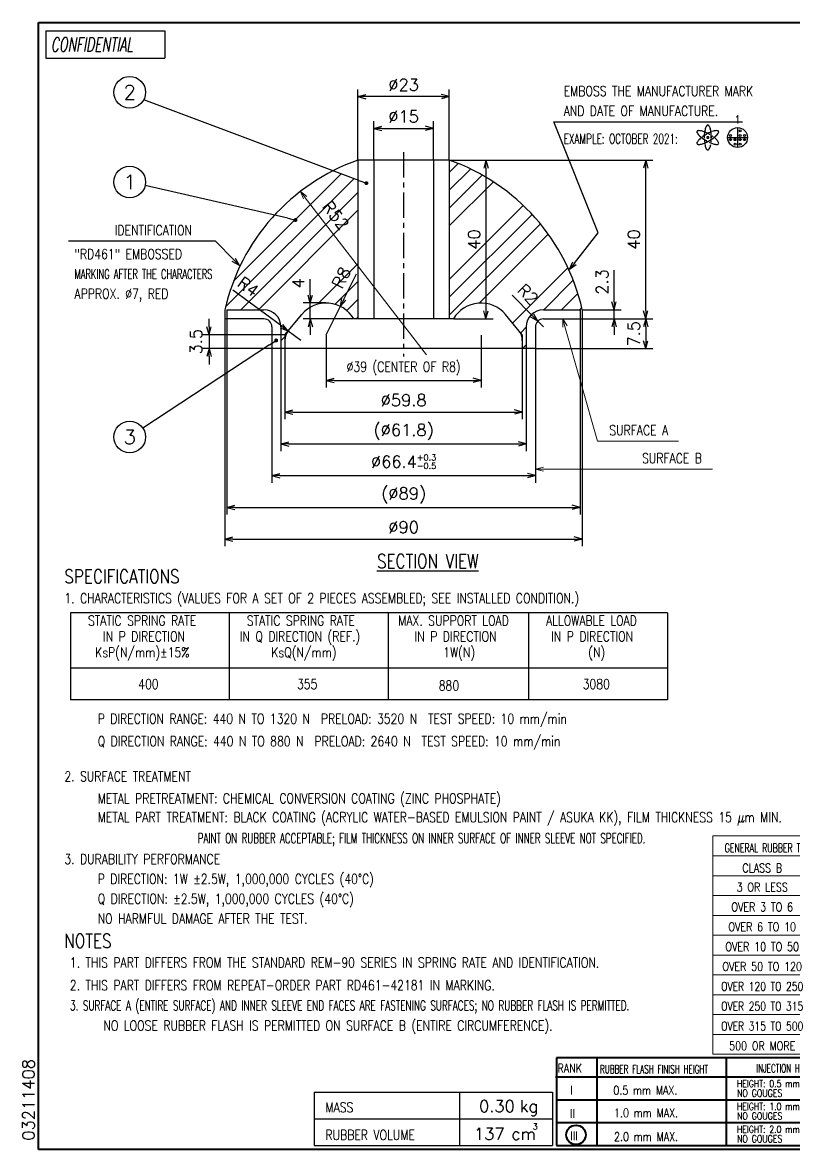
# Model space of a CAD drawing. Header units: millimetres. Extents: x 10 to 405, y 6 to 290.
# Drawn here: x 10.5 to 204.7, y 6.5 to 290.5 of the extents above; entities that cross this region are included whole.
import ezdxf
from ezdxf.enums import TextEntityAlignment as Align

# ---------------------------------------------------------------- set-up
doc = ezdxf.new("R2010")
doc.units = ezdxf.units.MM
doc.linetypes.add('CENTER', pattern=[50.8, 31.75, -6.35, 6.35, -6.35])
doc.layers.get('0').update_dxf_attribs({"linetype": 'CONTINUOUS'})
for name, color, linetype in [('1', 4, 'CONTINUOUS'), ('CENTER', 1, 'CENTER'), ('GAWA', 2, 'CONTINUOUS'), ('SCALE', 4, 'CONTINUOUS')]:
    doc.layers.add(name, color=color, linetype=linetype)
for name, color, linetype, lineweight in [('AM_0', 7, 'CONTINUOUS', 40), ('AM_1', 4, 'CONTINUOUS', 20), ('AM_5_SCALE', 4, 'CONTINUOUS', 20), ('AM_6_TEXT', 4, 'CONTINUOUS', 20), ('AM_BOR_GAWA', 2, 'CONTINUOUS', 40)]:
    doc.layers.add(name, color=color, linetype=linetype, lineweight=lineweight)
doc.styles.add('ITL-SET', font='ITALIC', dxfattribs={"bigfont": 'BIGFONT'})
doc.styles.add('ROMANS_EN', font='romans.shx')
doc.styles.add('SMP-SET', font='SIMPLEX', dxfattribs={"bigfont": 'BIGFONT'})
doc.styles.get("Standard").update_dxf_attribs({"font": 'txt.shx', "bigfont": 'extfont2.shx'})
doc.dimstyles.new('AM_JIS$4', dxfattribs={"dimtxt": 3, "dimasz": 2, "dimexe": 1.8, "dimexo": 1, "dimgap": 1.5, "dimtad": 3, "dimdec": 3, "dimzin": 9, "dimtxsty": 'STANDARD', "dimblk": 'OPEN30', "dimcen": 1, "dimclrd": 256, "dimclre": 256, "dimclrt": 4, "dimazin": 2, "dimtm": 1e-09, "dimtfac": 0.71, "dimtdec": 3, "dimtmove": 0, "dimatfit": 3, "dimldrblk": 'OPEN30', "dimlwd": -1, "dimlwe": -1, "dimarcsym": 1})
doc.dimstyles.new('YAZ1', dxfattribs={"dimtxt": 3, "dimasz": 2, "dimexe": 1.8, "dimexo": 0.1, "dimgap": 0, "dimtad": 1, "dimdec": 3, "dimzin": 9, "dimtxsty": 'STANDARD', "dimblk": 'YAZ1', "dimblk1": 'YAZ1', "dimblk2": 'YAZ1', "dimsah": 1, "dimcen": 0.1, "dimclrd": 256, "dimclre": 256, "dimclrt": 256, "dimazin": 3, "dimtfac": 1, "dimtdec": 3, "dimtmove": 2, "dimatfit": 1, "dimldrblk": 'YAZ1', "dimtvp": 1, "dimtzin": 9})
doc.dimstyles.new('YAZ1$4', dxfattribs={"dimtxt": 3, "dimasz": 2, "dimexe": 1.8, "dimexo": 0.1, "dimtad": 1, "dimdec": 3, "dimzin": 9, "dimtxsty": 'STANDARD', "dimblk1": 'YAZ1', "dimblk2": 'YAZ1', "dimsah": 1, "dimcen": 0.1, "dimclrd": 256, "dimclre": 256, "dimclrt": 256, "dimazin": 3, "dimtfac": 1, "dimtdec": 3, "dimtmove": 0, "dimatfit": 1, "dimldrblk": 'YAZ1', "dimtvp": 1, "dimtzin": 9})

# ---------------------------------------------------------------- blocks, each defined once
blk = doc.blocks.new('A3-format')
at = {"layer": 'AM_BOR_GAWA', "color": 2}
for p, q in [((14.5, 290.5), (405.5, 290.5)), ((14.5, 6.5), (14.5, 290.5)), ((405.5, 6.5), (14.5, 6.5))]:
    blk.add_line(p, q, dxfattribs=at)
blk = doc.blocks.new('A3-title-bg')
at = {"layer": 'GAWA', "color": 0}
for p, q in [((-389.17, 281.94), (-359.17, 281.94)), ((-389.17, 281.94), (-389.17, 275.02)), ((-359.17, 281.94), (-359.17, 275.02)), ((-389.17, 275.02), (-359.17, 275.02))]:
    blk.add_line(p, q, dxfattribs=at)
at = {"layer": 'AM_BOR_GAWA', "color": 4, "lineweight": 20}
for tag, p in [('USER-NAME{18}', (-81.23, 22.07)), ('NAME{20}', (-81.23, 12.16)), ('NUMBER{20}', (-81.11, 2.45))]:
    blk.add_attdef(tag, p, '', height=4, dxfattribs=at)
blk.add_attdef('CADNO', text='', height=3, rotation=90, dxfattribs=at).set_placement((-393.5, 12.5), align=Align.MIDDLE_CENTER)
for tag, p in [('APPROVAL{6}', (-174.5, 6)), ('CHECK{6}', (-155.5, 6)), ('DRAW{6}', (-136.5, 6)), ('DATE{7}', (-115.5, 6)), ('GEN-TITLE-SCA{4}', (-97.5, 6))]:
    blk.add_attdef(tag, text='', height=3, dxfattribs=at).set_placement(p, align=Align.MIDDLE_CENTER)
at = {"layer": 'GAWA', "color": 0, "style": 'ITL-SET', "width": 0.65}
blk.add_text('CONFIDENTIAL', height=3.5, dxfattribs=at).set_placement((-387.88, 276.72))
blk = doc.blocks.new('RUBBER_GENERAL_TOL')
at = {"layer": 'AM_6_TEXT'}
for p, q in [((0, 0), (0, 55)), ((0, 55), (36.1, 55)), ((36.1, 55), (36.1, 0)), ((0, 50), (36.1, 50)), ((0, 45), (36.1, 45)), ((24.88, 45), (24.88, 0)), ((0, 40), (36.1, 40)), ((0, 35), (36.1, 35)), ((0, 30), (36.1, 30)), ((0, 25), (36.1, 25)), ((0, 20), (36.1, 20)), ((0, 15), (36.1, 15)), ((0, 10), (36.1, 10)), ((0, 5), (36.1, 5)), ((0, 5), (36.1, 5)), ((0, 0), (36.1, 0))]:
    blk.add_line(p, q, dxfattribs=at)
at = {"layer": 'AM_1', "style": 'ROMANS_EN'}
for s, width, p in [('3 OR LESS', 0.8, (12.44, 41)), ('OVER 3 TO 6', 0.8, (12.44, 36)), ('OVER 6 TO 10', 0.8, (12.44, 31)), ('OVER 10 TO 50', 0.8, (12.44, 26)), ('OVER 50 TO 120', 0.8, (12.44, 21)), ('OVER 120 TO 250', 0.767317, (12.44, 16)), ('OVER 250 TO 315', 0.767317, (12.44, 11)), ('OVER 315 TO 500', 0.767317, (12.44, 6)), ('500 OR MORE', 0.8, (12.44, 1))]:
    blk.add_text(s, height=2.2, dxfattribs=dict(at, width=width)).set_placement(p, align=Align.CENTER)
at = {"layer": 'AM_6_TEXT', "style": 'ROMANS_EN'}
for s, width, p in [('GENERAL RUBBER TOLERANCES', 0.653837, (18.05, 50.89)), ('CLASS B', 0.8, (12.44, 45.84)), ('mm', 0.8, (30.49, 46.15)), ('%%p 0.3', 0.8, (30.49, 41)), ('%%p 0.4', 0.8, (30.49, 36)), ('%%p 0.5', 0.8, (30.49, 31)), ('%%p 1.0', 0.8, (30.49, 26)), ('%%p 1.4', 0.8, (30.49, 21)), ('%%p 2.0', 0.8, (30.49, 16)), ('%%p 2.5', 0.8, (30.49, 11)), ('%%p 3.5', 0.8, (30.49, 6)), ('%%p 0.8%', 0.8, (30.49, 1))]:
    blk.add_text(s, height=2.2, dxfattribs=dict(at, width=width)).set_placement(p, align=Align.CENTER)
blk = doc.blocks.new('QUALITY_RANK')
at = {"layer": 'AM_0', "color": 4}
for p, q in [((243.67, 205.72), (243.67, 183.65)), ((319.14, 205.72), (243.67, 205.72)), ((253.78, 205.72), (253.78, 183.65)), ((286.46, 183.65), (286.46, 205.72)), ((319.14, 183.65), (319.14, 205.72)), ((243.4, 200.92), (319.14, 200.92)), ((243.67, 195.16), (319.14, 195.16)), ((243.67, 189.41), (319.14, 189.41)), ((243.67, 183.65), (319.14, 183.65))]:
    blk.add_line(p, q, dxfattribs=at)
at = {"layer": 'AM_0', "color": 3}
blk.add_circle((248.57, 186.33), 2.45, dxfattribs=at)
at = {"layer": 'SCALE', "color": 4, "style": 'ROMANS_EN'}
for s, height, width, p in [('RANK', 2.2, 0.8, (243.9, 202.02)), ('RUBBER FLASH FINISH HEIGHT', 2.1, 0.638107, (254.61, 201.83)), ('INJECTION HOLE HEIGHT', 2.1, 0.635129, (293.98, 202.07)), ('HEIGHT: 0.5 mm MAX.', 1.8, 0.787835, (289.13, 198.34)), ('I', 2.2, 0.8, (247.09, 196.5)), ('0.5 mm MAX.', 2.2, 0.8, (257.96, 196.46)), ('NO GOUGES', 1.8, 0.8, (289.13, 195.94)), ('HEIGHT: 1.0 mm MAX.', 1.8, 0.787835, (289.13, 192.58)), ('II', 2.2, 0.8, (247.08, 190.62)), ('1.0 mm MAX.', 2.2, 0.8, (258.14, 190.76)), ('NO GOUGES', 1.8, 0.8, (289.13, 190.18)), ('HEIGHT: 2.0 mm MAX.', 1.8, 0.787835, (289.13, 186.83)), ('III', 2.2, 0.8, (247.17, 184.96)), ('2.0 mm MAX.', 2.2, 0.8, (258.14, 184.77)), ('NO GOUGES', 1.8, 0.8, (289.13, 184.43))]:
    blk.add_text(s, height=height, dxfattribs=dict(at, width=width)).set_placement(p)
blk = doc.blocks.new('BLOCK_EN_1')
at = {"layer": 'SCALE'}
blk.add_blockref('QUALITY_RANK', (-319.14, -183.65), dxfattribs=at)
blk = doc.blocks.new('3')
at = {"layer": 'SCALE'}
for p, q in [((-73.13, 0), (46.95, 0)), ((0, 0), (0, -26.92)), ((46.95, 0), (46.95, -26.92)), ((-73.13, 0), (-73.13, -26.92)), ((-73.13, -13.46), (46.95, -13.46)), ((-73.13, -26.92), (46.95, -26.92))]:
    blk.add_line(p, q, dxfattribs=at)
at = {"layer": 'SCALE', "style": 'ROMANS_EN', "width": 0.8}
for s, p in [('MASS', (-67.49, -10.2)), ('RUBBER VOLUME', (-67.49, -24.09))]:
    blk.add_text(s, height=5, dxfattribs=at).set_placement(p)
at = {"layer": 'SCALE', "style": 'SMP-SET'}
for s, p in [('kg', (35.04, -10.15)), ('cm', (32.34, -24.09))]:
    blk.add_text(s, height=6, dxfattribs=at).set_placement(p, align=Align.CENTER)
at = {"layer": 'SCALE'}
blk.add_text('3', height=3, dxfattribs=at).set_placement((38.19, -18.88), align=Align.CENTER)
blk = doc.blocks.new('YAZ1')
for p, q in [((0, 0), (-1, 0.27)), ((0, 0), (-1, -0.27)), ((-1, 0), (0, 0))]:
    blk.add_line(p, q)
blk = doc.blocks.new('*D27')
at = {"layer": 'SCALE', "lineweight": -2, "transparency": 16777216}
for p, q in [((87, 211.72), (87, 198.52)), ((126, 211.72), (126, 198.52)), ((89, 200.32), (124, 200.32))]:
    blk.add_line(p, q, dxfattribs=at)
at = {"layer": 'SCALE', "lineweight": -2, "transparency": 16777216, "xscale": 2, "yscale": 2, "zscale": 2, "rotation": 180}
blk.add_blockref('YAZ1', (87, 200.32), dxfattribs=at)
at = {"layer": 'SCALE', "lineweight": -2, "transparency": 16777216, "xscale": 2, "yscale": 2, "zscale": 2}
blk.add_blockref('YAZ1', (126, 200.32), dxfattribs=at)
at = {"layer": 'SCALE', "transparency": 16777216, "insert": (106.5, 203.32), "char_height": 2.5, "attachment_point": 5, "style": 'ROMANS_EN'}
blk.add_mtext('\\A1;{\\W0.80;%%C39 (CENTER OF R8)}', dxfattribs=at)
blk = doc.blocks.new('*D28')
at = {"layer": 'SCALE', "lineweight": -2, "transparency": 16777216}
for p, q in [((99, 255.92), (99, 265.62)), ((114, 255.92), (114, 265.62)), ((101, 263.82), (112, 263.82))]:
    blk.add_line(p, q, dxfattribs=at)
at = {"layer": 'SCALE', "lineweight": -2, "transparency": 16777216, "xscale": 2, "yscale": 2, "zscale": 2, "rotation": 180}
blk.add_blockref('YAZ1', (99, 263.82), dxfattribs=at)
at = {"layer": 'SCALE', "lineweight": -2, "transparency": 16777216, "xscale": 2, "yscale": 2, "zscale": 2}
blk.add_blockref('YAZ1', (114, 263.82), dxfattribs=at)
at = {"layer": 'SCALE', "transparency": 16777216, "insert": (106.5, 266.82), "char_height": 3, "attachment_point": 5}
blk.add_mtext('\\A1;%%C15', dxfattribs=at)
blk = doc.blocks.new('*D29')
at = {"layer": 'SCALE', "lineweight": -2, "transparency": 16777216}
for p, q in [((95, 255.92), (95, 273.62)), ((118, 255.92), (118, 273.62)), ((116, 271.82), (97, 271.82))]:
    blk.add_line(p, q, dxfattribs=at)
at = {"layer": 'SCALE', "lineweight": -2, "transparency": 16777216, "xscale": 2, "yscale": 2, "zscale": 2, "rotation": 180}
blk.add_blockref('YAZ1', (95, 271.82), dxfattribs=at)
at = {"layer": 'SCALE', "lineweight": -2, "transparency": 16777216, "xscale": 2, "yscale": 2, "zscale": 2}
blk.add_blockref('YAZ1', (118, 271.82), dxfattribs=at)
at = {"layer": 'SCALE', "transparency": 16777216, "insert": (106.5, 274.82), "char_height": 3, "attachment_point": 5}
blk.add_mtext('\\A1;%%C23', dxfattribs=at)
blk = doc.blocks.new('*D30')
at = {"layer": 'SCALE', "lineweight": -2, "transparency": 16777216}
for p, q in [((73.3, 208.22), (73.3, 174.52)), ((139.7, 208.22), (139.7, 174.52)), ((75.3, 176.32), (137.7, 176.32))]:
    blk.add_line(p, q, dxfattribs=at)
at = {"layer": 'SCALE', "lineweight": -2, "transparency": 16777216, "xscale": 2, "yscale": 2, "zscale": 2, "rotation": 180}
blk.add_blockref('YAZ1', (73.3, 176.32), dxfattribs=at)
at = {"layer": 'SCALE', "lineweight": -2, "transparency": 16777216, "xscale": 2, "yscale": 2, "zscale": 2}
blk.add_blockref('YAZ1', (139.7, 176.32), dxfattribs=at)
at = {"layer": 'SCALE', "transparency": 16777216, "insert": (106.5, 179.82), "char_height": 3, "attachment_point": 5}
blk.add_mtext('\\A1;%%C66.4{\\H1.5;\\S+0.3^ -0.5;}', dxfattribs=at)
blk = doc.blocks.new('*D31')
at = {"layer": 'SCALE', "lineweight": -2, "transparency": 16777216}
for p, q in [((75.6, 208.22), (75.6, 182.52)), ((137.4, 208.22), (137.4, 182.52)), ((77.6, 184.32), (135.4, 184.32))]:
    blk.add_line(p, q, dxfattribs=at)
at = {"layer": 'SCALE', "lineweight": -2, "transparency": 16777216, "xscale": 2, "yscale": 2, "zscale": 2, "rotation": 180}
blk.add_blockref('YAZ1', (75.6, 184.32), dxfattribs=at)
at = {"layer": 'SCALE', "lineweight": -2, "transparency": 16777216, "xscale": 2, "yscale": 2, "zscale": 2}
blk.add_blockref('YAZ1', (137.4, 184.32), dxfattribs=at)
at = {"layer": 'SCALE', "transparency": 16777216, "insert": (106.5, 187.32), "char_height": 3, "attachment_point": 5}
blk.add_mtext('\\A1;(%%C61.8)', dxfattribs=at)
blk = doc.blocks.new('*D32')
at = {"layer": 'SCALE', "lineweight": -2, "transparency": 16777216}
for p, q in [((76.6, 208.22), (76.6, 190.52)), ((136.4, 208.22), (136.4, 190.52)), ((78.6, 192.32), (134.4, 192.32))]:
    blk.add_line(p, q, dxfattribs=at)
at = {"layer": 'SCALE', "lineweight": -2, "transparency": 16777216, "xscale": 2, "yscale": 2, "zscale": 2, "rotation": 180}
blk.add_blockref('YAZ1', (76.6, 192.32), dxfattribs=at)
at = {"layer": 'SCALE', "lineweight": -2, "transparency": 16777216, "xscale": 2, "yscale": 2, "zscale": 2}
blk.add_blockref('YAZ1', (136.4, 192.32), dxfattribs=at)
at = {"layer": 'SCALE', "transparency": 16777216, "insert": (106.5, 195.32), "char_height": 3, "attachment_point": 5}
blk.add_mtext('\\A1;%%C59.8', dxfattribs=at)
blk = doc.blocks.new('*D33')
at = {"layer": 'SCALE', "lineweight": -2, "transparency": 16777216}
for p, q in [((61.5, 215.72), (61.5, 158.52)), ((151.5, 215.72), (151.5, 158.52)), ((63.5, 160.32), (149.5, 160.32))]:
    blk.add_line(p, q, dxfattribs=at)
at = {"layer": 'SCALE', "lineweight": -2, "transparency": 16777216, "xscale": 2, "yscale": 2, "zscale": 2, "rotation": 180}
blk.add_blockref('YAZ1', (61.5, 160.32), dxfattribs=at)
at = {"layer": 'SCALE', "lineweight": -2, "transparency": 16777216, "xscale": 2, "yscale": 2, "zscale": 2}
blk.add_blockref('YAZ1', (151.5, 160.32), dxfattribs=at)
at = {"layer": 'SCALE', "transparency": 16777216, "insert": (106.5, 163.32), "char_height": 3, "attachment_point": 5}
blk.add_mtext('\\A1;%%C90', dxfattribs=at)
blk = doc.blocks.new('*D34')
at = {"layer": 'SCALE', "lineweight": -2, "transparency": 16777216}
for p, q in [((62, 215.72), (62, 166.52)), ((151, 215.72), (151, 166.52)), ((64, 168.32), (149, 168.32))]:
    blk.add_line(p, q, dxfattribs=at)
at = {"layer": 'SCALE', "lineweight": -2, "transparency": 16777216, "xscale": 2, "yscale": 2, "zscale": 2, "rotation": 180}
blk.add_blockref('YAZ1', (62, 168.32), dxfattribs=at)
at = {"layer": 'SCALE', "lineweight": -2, "transparency": 16777216, "xscale": 2, "yscale": 2, "zscale": 2}
blk.add_blockref('YAZ1', (151, 168.32), dxfattribs=at)
at = {"layer": 'SCALE', "transparency": 16777216, "insert": (106.5, 171.32), "char_height": 3, "attachment_point": 5}
blk.add_mtext('\\A1;(%%C89)', dxfattribs=at)
blk = doc.blocks.new('BALOON')
at = {"layer": 'SCALE', "linetype": 'Continuous'}
blk.add_circle((0, 0), 5, dxfattribs=at)
blk.add_attdef('NO', text='', height=4.5, dxfattribs=at).set_placement((0, 0), align=Align.MIDDLE_CENTER)
blk = doc.blocks.new('DOT1', base_point=(184, 131))
blk.add_line((183, 131), (184, 131))
at = {"const_width": 0.25}
blk.add_lwpolyline([(183.875, 131, 1), (184.125, 131, 1)], format="xyb", close=True, dxfattribs=at)
blk = doc.blocks.new('*D39')
at = {"layer": 'SCALE', "lineweight": -2, "transparency": 16777216}
for p, q in [((75.78, 213.95), (63.49, 223.06)), ((80.6, 210.37), (77.39, 212.76))]:
    blk.add_line(p, q, dxfattribs=at)
at = {"layer": 'SCALE', "lineweight": -2, "transparency": 16777216, "xscale": 2, "yscale": 2, "zscale": 2, "rotation": 323.4439698680019}
blk.add_blockref('YAZ1', (77.39, 212.76), dxfattribs=at)
at = {"layer": 'SCALE', "transparency": 16777216, "insert": (67.35, 223.93), "char_height": 3, "attachment_point": 5, "rotation": 323.444}
blk.add_mtext('\\A1;R4', dxfattribs=at)
blk = doc.blocks.new('*D40')
at = {"layer": 'SCALE', "lineweight": -2, "transparency": 16777216}
for p, q in [((82.97, 221.82), (82.97, 225.82)), ((86.9, 219.82), (81.17, 219.82)), ((82.97, 215.82), (82.97, 219.82)), ((93.83, 215.82), (81.17, 215.82)), ((82.97, 213.82), (82.97, 211.82))]:
    blk.add_line(p, q, dxfattribs=at)
at = {"layer": 'SCALE', "lineweight": -2, "transparency": 16777216, "xscale": 2, "yscale": 2, "zscale": 2}
for p, rotation in [((82.97, 219.82), 270), ((82.97, 215.82), 90)]:
    blk.add_blockref('YAZ1', p, dxfattribs=dict(at, rotation=rotation))
at = {"layer": 'SCALE', "transparency": 16777216, "insert": (79.97, 224.82), "char_height": 3, "attachment_point": 5, "rotation": 90}
blk.add_mtext('\\A1;4', dxfattribs=at)
blk = doc.blocks.new('*D35')
at = {"layer": 'SCALE', "lineweight": -2, "transparency": 16777216}
for p, q in [((57.5, 213.82), (57.5, 215.82)), ((76.5, 211.82), (55.7, 211.82)), ((57.5, 211.82), (57.5, 208.32)), ((73.2, 208.32), (55.7, 208.32)), ((57.5, 206.32), (57.5, 204.32))]:
    blk.add_line(p, q, dxfattribs=at)
at = {"layer": 'SCALE', "lineweight": -2, "transparency": 16777216, "xscale": 2, "yscale": 2, "zscale": 2}
for p, rotation in [((57.5, 211.82), 270), ((57.5, 208.32), 90)]:
    blk.add_blockref('YAZ1', p, dxfattribs=dict(at, rotation=rotation))
at = {"layer": 'SCALE', "transparency": 16777216, "insert": (54.2, 210.07), "char_height": 3, "attachment_point": 5, "rotation": 90}
blk.add_mtext('\\A1;3.5', dxfattribs=at)
blk = doc.blocks.new('*D41')
at = {"layer": 'SCALE', "lineweight": -2, "transparency": 16777216}
for p, q in [((91.44, 220.78), (94.63, 227.21)), ((87, 211.82), (90.56, 218.98))]:
    blk.add_line(p, q, dxfattribs=at)
at = {"layer": 'SCALE', "lineweight": -2, "transparency": 16777216, "xscale": 2, "yscale": 2, "zscale": 2, "rotation": 243.6145258812934}
blk.add_blockref('YAZ1', (90.56, 218.98), dxfattribs=at)
at = {"layer": 'SCALE', "transparency": 16777216, "insert": (90.8, 226.22), "char_height": 3, "attachment_point": 5, "rotation": 63.6145}
blk.add_mtext('\\A1;R8', dxfattribs=at)
blk = doc.blocks.new('*D36')
at = {"layer": 'SCALE', "lineweight": -2, "transparency": 16777216}
for p, q in [((118.1, 255.82), (169.3, 255.82)), ((167.5, 217.82), (167.5, 253.82)), ((151.6, 215.82), (169.3, 215.82))]:
    blk.add_line(p, q, dxfattribs=at)
at = {"layer": 'SCALE', "lineweight": -2, "transparency": 16777216, "xscale": 2, "yscale": 2, "zscale": 2}
for p, rotation in [((167.5, 255.82), 90), ((167.5, 215.82), 270)]:
    blk.add_blockref('YAZ1', p, dxfattribs=dict(at, rotation=rotation))
at = {"layer": 'SCALE', "transparency": 16777216, "insert": (164.5, 235.82), "char_height": 3, "attachment_point": 5, "rotation": 90}
blk.add_mtext('\\A1;40', dxfattribs=at)
blk = doc.blocks.new('*D37')
at = {"layer": 'SCALE', "lineweight": -2, "transparency": 16777216}
for p, q in [((151.6, 215.82), (169.3, 215.82)), ((167.5, 213.82), (167.5, 210.32)), ((139.8, 208.32), (169.3, 208.32))]:
    blk.add_line(p, q, dxfattribs=at)
at = {"layer": 'SCALE', "lineweight": -2, "transparency": 16777216, "xscale": 2, "yscale": 2, "zscale": 2}
for p, rotation in [((167.5, 215.82), 90), ((167.5, 208.32), 270)]:
    blk.add_blockref('YAZ1', p, dxfattribs=dict(at, rotation=rotation))
at = {"layer": 'SCALE', "transparency": 16777216, "insert": (164.5, 212.07), "char_height": 3, "attachment_point": 5, "rotation": 90}
blk.add_mtext('\\A1;7.5', dxfattribs=at)
blk = doc.blocks.new('*D42')
at = {"layer": 'SCALE', "lineweight": -2, "transparency": 16777216}
for p, q in [((118.1, 255.82), (129.04, 255.82)), ((127.24, 253.82), (127.24, 217.82)), ((119.17, 215.82), (129.04, 215.82))]:
    blk.add_line(p, q, dxfattribs=at)
at = {"layer": 'SCALE', "lineweight": -2, "transparency": 16777216, "xscale": 2, "yscale": 2, "zscale": 2}
for p, rotation in [((127.24, 255.82), 90), ((127.24, 215.82), 270)]:
    blk.add_blockref('YAZ1', p, dxfattribs=dict(at, rotation=rotation))
at = {"layer": 'SCALE', "transparency": 16777216, "insert": (124.24, 235.82), "char_height": 3, "attachment_point": 5, "rotation": 90}
blk.add_mtext('\\A1;40', dxfattribs=at)
blk = doc.blocks.new('*D43')
at = {"layer": 'SCALE', "lineweight": -2, "transparency": 16777216}
for p, q in [((138.89, 216.67), (133.86, 221.79)), ((141.7, 213.82), (140.3, 215.24))]:
    blk.add_line(p, q, dxfattribs=at)
at = {"layer": 'SCALE', "lineweight": -2, "transparency": 16777216, "xscale": 2, "yscale": 2, "zscale": 2, "rotation": 314.5401509298221}
blk.add_blockref('YAZ1', (140.3, 215.24), dxfattribs=at)
at = {"layer": 'SCALE', "transparency": 16777216, "insert": (137.81, 222.04), "char_height": 3, "attachment_point": 5, "rotation": 314.5402}
blk.add_mtext('\\A1;R2', dxfattribs=at)
blk = doc.blocks.new('*D38')
at = {"layer": 'SCALE', "lineweight": -2, "transparency": 16777216}
for p, q in [((159.5, 220.12), (159.5, 228.12)), ((151.6, 218.12), (161.3, 218.12)), ((159.5, 215.82), (159.5, 218.12)), ((151.6, 215.82), (161.3, 215.82)), ((159.5, 213.82), (159.5, 211.82))]:
    blk.add_line(p, q, dxfattribs=at)
at = {"layer": 'SCALE', "lineweight": -2, "transparency": 16777216, "xscale": 2, "yscale": 2, "zscale": 2}
for p, rotation in [((159.5, 218.12), 270), ((159.5, 215.82), 90)]:
    blk.add_blockref('YAZ1', p, dxfattribs=dict(at, rotation=rotation))
at = {"layer": 'SCALE', "transparency": 16777216, "insert": (156.5, 225.12), "char_height": 3, "attachment_point": 5, "rotation": 90}
blk.add_mtext('\\A1;2.3', dxfattribs=at)
blk = doc.blocks.new('*S45')
at = {"layer": 'AM_5_SCALE', "linetype": 'Continuous'}
for p, q in [((141.7, 178.48), (139.7, 177.95)), ((141.7, 177.95), (139.7, 177.95)), ((139.7, 177.95), (141.7, 177.41))]:
    blk.add_line(p, q, dxfattribs=at)
at = {"layer": 'AM_5_SCALE'}
for p, q in [((163.55, 177.95), (141.7, 177.95)), ((184.31, 177.95), (163.55, 177.95))]:
    blk.add_line(p, q, dxfattribs=at)
at = {"layer": 'AM_5_SCALE', "color": 4, "insert": (166.55, 179.45), "char_height": 2.5, "attachment_point": 7, "style": 'ROMANS_EN'}
blk.add_mtext('{\\W0.80;SURFACE B}', dxfattribs=at)
blk = doc.blocks.new('*S46')
at = {"layer": 'AM_5_SCALE', "linetype": 'Continuous'}
for p, q in [((147.14, 213.89), (146.6, 215.82)), ((147.66, 214.04), (146.6, 215.82)), ((146.6, 215.82), (146.63, 213.75))]:
    blk.add_line(p, q, dxfattribs=at)
at = {"layer": 'AM_5_SCALE'}
for p, q in [((155.31, 185), (147.14, 213.89)), ((175.78, 185), (155.31, 185))]:
    blk.add_line(p, q, dxfattribs=at)
at = {"layer": 'AM_5_SCALE', "color": 4, "insert": (158.31, 186.5), "char_height": 2.5, "attachment_point": 7, "style": 'ROMANS_EN'}
blk.add_mtext('{\\W0.80;SURFACE A}', dxfattribs=at)
blk = doc.blocks.new('_Open30')
at = {"color": 0, "linetype": 'ByBlock', "lineweight": -2}
for p, q in [((-1, 0.27), (0, 0)), ((0, 0), (-1, -0.27)), ((0, 0), (-1, 0))]:
    blk.add_line(p, q, dxfattribs=at)
blk = doc.blocks.new('*D44')
at = {"layer": 'AM_5_SCALE', "linetype": 'ByBlock', "transparency": 16777216}
blk.add_line((112.24, 206.76), (81.72, 246.36), dxfattribs=at)
at = {"layer": 'AM_5_SCALE', "transparency": 16777216, "xscale": 2, "yscale": 2, "zscale": 2, "rotation": 127.6191141408846}
blk.add_blockref('_Open30', (80.5, 247.95), dxfattribs=at)
at = {"layer": 'AM_5_SCALE', "color": 4, "transparency": 16777216, "insert": (89.39, 241.87), "char_height": 3, "attachment_point": 5, "rotation": 307.6191}
blk.add_mtext('R52', dxfattribs=at)

msp = doc.modelspace()

# ---------------------------------------------------------------- hatches: boundary and pattern name
at = {"layer": '1'}
h = msp.add_hatch(dxfattribs=at)
h.set_pattern_fill('ANSI34', color=256)
h.paths.add_polyline_path([(61.5, 218.1179), (61.5, 215.8179), (62, 215.8179), (62, 218.1179), (71.3, 218.1179, -0.41421356), (75.6, 213.8179), (75.6, 208.3179), (76.6, 208.3179), (76.6, 211.8179), (80.8462, 216.9296, -0.52214785), (93.9282, 215.8179), (95, 215.8179), (95, 250.8119), (88.7567, 253.1536, 0.08996449), (73.9582, 241.9479), (77.3034, 241.1811), (79.0091, 240.7901, -1), (79.4965, 240.6783, -1), (79.0091, 240.7901), (77.3034, 241.1811), (73.9582, 241.9479, 0.13151545)])
h.paths.add_polyline_path([(151.5, 218.1179), (151.5, 215.8179), (151, 215.8179), (151, 218.1179), (141.7, 218.1179, 0.41421356), (137.4, 213.8179), (137.4, 208.3179), (136.4, 208.3179), (136.4, 211.8179), (132.1538, 216.9296, 0.52214785), (119.0718, 215.8179), (118, 215.8179), (118, 255.8179, -0.25869571)])
h.paths.add_polyline_path([(63.4024, 224.0585), (68.6237, 220.187), (71.304, 223.8018), (66.0827, 227.6732)], flags=24)
h.paths.add_polyline_path([(82.2174, 223.0679), (82.2174, 226.5679), (77.7174, 226.5679), (77.7174, 223.0679)], flags=24)
h.paths.add_polyline_path([(91.3677, 222.3098), (94.2564, 228.1327), (90.2252, 230.1325), (87.3365, 224.3097)], flags=24)
h.paths.add_polyline_path([(84.7056, 244.2553), (90.5045, 236.7305), (94.0689, 239.4773), (88.27, 247.0022)], flags=24)
h.paths.add_polyline_path([(126.4907, 232.8179), (126.4907, 238.8179), (121.9907, 238.8179), (121.9907, 232.8179)], flags=24)
h.paths.add_polyline_path([(133.9299, 222.783), (138.489, 218.1501), (141.6965, 221.3064), (137.1373, 225.9393)], flags=24)

# ---------------------------------------------------------------- linework, layer by layer
for p, q in [((118, 255.8179), (95, 255.8179)), ((95, 255.8179), (95, 215.8179)), ((99, 255.8179), (99, 215.8179)), ((114, 255.8179), (114, 215.8179)), ((118, 255.8179), (118, 215.8179)), ((61.5, 218.1179), (61.5, 215.8179)), ((62, 218.1179), (71.3, 218.1179)), ((62, 218.1179), (62, 215.8179)), ((76.6, 211.8179), (80.8462, 216.9296)), ((136.4, 211.8179), (132.1538, 216.9296)), ((141.7, 218.1179), (151, 218.1179)), ((151, 218.1179), (151, 215.8179)), ((151.5, 218.1179), (151.5, 215.8179)), ((71.3, 215.8179), (61.5, 215.8179)), ((73.3, 213.8179), (73.3, 208.3179)), ((75.6, 213.8179), (75.6, 208.3179)), ((119.0718, 215.8179), (93.9282, 215.8179)), ((137.4, 213.8179), (137.4, 208.3179)), ((139.7, 213.8179), (139.7, 208.3179)), ((141.7, 215.8179), (151.5, 215.8179)), ((76.6, 211.8179), (76.6, 208.3179)), ((136.4, 211.8179), (136.4, 208.3179)), ((139.7, 208.3179), (73.3, 208.3179))]:
    msp.add_line(p, q)
for centre, radius, start, end in [((112.2446, 206.7605), 52, 109.367505, 167.384286), ((100.7554, 206.7605), 52, 12.615714, 70.632495), ((87, 211.8179), 8, 30, 140.284863), ((126, 211.8179), 8, 39.715137, 150), ((71.3, 213.8179), 4.3, 360, 90), ((141.7, 213.8179), 4.3, 90, 180), ((71.3, 213.8179), 2, 0, 90), ((141.7, 213.8179), 2, 90, 180), ((80.6, 210.3732), 4, 140.284863, 180), ((132.4, 210.3732), 4, 360, 39.715137)]:
    msp.add_arc(centre, radius, start, end)
at = {"layer": 'CENTER', "ltscale": 0.2}
msp.add_line((106.5, 257.8179), (106.5, 206.3179), dxfattribs=at)
at = {"layer": 'SCALE'}
for p, q in [((95.239, 250.7222), (41.0337, 271.0534)), ((155.4679, 237.5303), (144.3185, 265.4673)), ((144.3185, 265.4673), (146.3185, 265.4673)), ((146.3185, 265.4673), (191.8538, 265.4673)), ((188.1259, 261.5174), (193.1259, 261.5174)), ((190.6259, 264.0174), (190.6259, 259.0174)), ((77.3034, 241.1811), (41.3989, 249.4118)), ((149.519, 229.8927), (155.4679, 237.5303)), ((56.6345, 235.4072), (22.1004, 235.4072)), ((59.1345, 235.4072), (56.6345, 235.4072)), ((63.7286, 230.665), (59.1345, 235.4072)), ((72.7189, 209.2801), (40.8393, 188.257)), ((162.5803, 141.7778), (22.5803, 141.7778)), ((22.5803, 141.7778), (22.5803, 119.7778)), ((172.9678, 141.7778), (27.9678, 141.7778)), ((62.5803, 141.7778), (62.5803, 119.7778)), ((102.5803, 141.7778), (102.5803, 119.7778)), ((137.9678, 141.7778), (137.9678, 119.7778)), ((172.9678, 141.7778), (172.9678, 119.7778)), ((162.5803, 127.7778), (22.5803, 127.7778)), ((172.9678, 127.7778), (27.9678, 127.7778)), ((162.5803, 119.7778), (22.5803, 119.7778)), ((172.9678, 119.7778), (27.9678, 119.7778))]:
    msp.add_line(p, q, dxfattribs=at)
at = {"layer": 'SCALE', "color": 8, "const_width": 0.3508}
msp.add_lwpolyline([(182.9038, 261.5174, 1), (183.3548, 261.5174, 1)], format="xyb", close=True, dxfattribs=at)
at = {"layer": 'SCALE'}
for centre, radius in [((190.6259, 261.5174), 2.5), ((188.8582, 262.0525), 0.25), ((191.2638, 263.1892), 0.25), ((191.2714, 262.0514), 0.25), ((192.3936, 262.0525), 0.25), ((188.8582, 260.9823), 0.25), ((189.9803, 260.9833), 0.25), ((189.9879, 259.8456), 0.25), ((191.2638, 259.8456), 0.25), ((191.2714, 260.9833), 0.25), ((192.3936, 260.9823), 0.25)]:
    msp.add_circle(centre, radius, dxfattribs=at)
at = {"layer": 'SCALE', "color": 9}
for centre, radius, start, end in [((185.0435, 263.0047), 2.6536, 145.297354, 163.994812), ((183.1293, 264.3303), 0.3252, 90, 145.297354), ((183.1293, 264.3303), 0.3002, 90, 145.297354), ((180.6932, 262.9238), 0.3252, 94.702646, 150), ((180.6932, 262.9238), 0.3002, 94.702646, 150), ((180.8841, 260.6032), 2.6536, 76.005188, 94.702646), ((185.1302, 256.8646), 5.8949, 130.743127, 136.005188), ((180.1003, 257.4582), 5.8949, 66.775799, 76.005188), ((188.1423, 252.8346), 10.9261, 120, 125.735728), ((189.8584, 261.7708), 7.6335, 173.224201, 181.902606), ((193.1553, 261.5174), 10.9261, 180, 180.800525), ((188.9821, 261.8749), 6.751, 163.994812, 173.224201), ((178.1163, 252.8346), 10.9261, 60, 66.775799), ((188.1423, 252.8346), 10.9261, 114.314811, 120), ((179.9842, 255.563), 7.6335, 61.164561, 61.902606), ((186.1583, 257.4582), 5.8949, 103.994812, 109.878156), ((179.9842, 255.563), 7.6335, 53.704915, 56.207998), ((185.3745, 260.6032), 2.6536, 85.297354, 103.994812), ((180.5126, 256.2699), 6.751, 43.994812, 48.985696), ((185.5654, 262.9238), 0.3002, 30, 85.297354), ((185.5654, 262.9238), 0.3252, 30, 85.297354), ((180.6932, 260.1109), 0.3252, 154.702646, 210), ((180.6932, 260.1109), 0.3002, 154.702646, 210), ((182.7984, 259.1159), 2.6536, 136.005188, 154.702646), ((193.1553, 261.5174), 10.9261, 184.099256, 186.053539), ((188.1592, 260.9238), 5.8949, 190.699409, 196.005188), ((185.0435, 260.0301), 2.6536, 196.005188, 214.702646), ((183.1293, 258.7044), 0.3252, 214.702646, 270), ((183.1293, 258.7044), 0.3002, 214.702646, 270), ((183.4602, 259.1159), 2.6536, 25.297354, 43.994812), ((185.5654, 260.1109), 0.3002, 330, 25.297354), ((185.5654, 260.1109), 0.3252, 330, 25.297354)]:
    msp.add_arc(centre, radius, start, end, dxfattribs=at)
at = {"layer": 'SCALE', "color": 8}
for centre, radius, start, end in [((183.1293, 264.3303), 0.3252, 34.702646, 90), ((183.1293, 264.3303), 0.3002, 34.702646, 90), ((180.6932, 262.9238), 0.3252, 150, 205.297354), ((180.6932, 262.9238), 0.3002, 150, 205.297354), ((185.5654, 262.9238), 0.3002, 334.702646, 30), ((185.5654, 262.9238), 0.3252, 334.702646, 30), ((180.6932, 260.1109), 0.3252, 210, 265.297354), ((180.6932, 260.1109), 0.3002, 210, 265.297354), ((183.1293, 258.7044), 0.3002, 270, 325.297354), ((183.1293, 258.7044), 0.3252, 270, 325.297354), ((185.5654, 260.1109), 0.3002, 274.702646, 330), ((185.5654, 260.1109), 0.3252, 274.702646, 330)]:
    msp.add_arc(centre, radius, start, end, dxfattribs=at)
at = {"layer": 'SCALE'}
for centre, radius, start, end in [((181.215, 263.0047), 2.6536, 16.005188, 34.702646), ((182.7984, 263.9188), 2.6536, 205.297354, 223.994812), ((185.1302, 266.1702), 5.8949, 223.994812, 233.224201), ((185.1302, 266.1702), 5.8699, 223.994812, 233.224201), ((188.1423, 270.2001), 10.9261, 233.224201, 240), ((188.1423, 270.2001), 10.8761, 233.224201, 240), ((178.1163, 270.2001), 10.8761, 300, 306.775799), ((178.1163, 270.2001), 10.9261, 300, 306.775799), ((178.0994, 262.111), 5.8699, 6.775799, 16.005188), ((178.0994, 262.111), 5.8949, 6.775799, 16.005188), ((173.1033, 261.5174), 10.8761, 0, 6.775799), ((173.1033, 261.5174), 10.9261, 0, 6.775799), ((173.1033, 261.5174), 10.8761, 358.9261, 0), ((173.1033, 261.5174), 10.9261, 359.117058, 0), ((181.1284, 266.1702), 5.8699, 306.775799, 316.005188), ((181.1284, 266.1702), 5.8949, 306.775799, 316.005188), ((183.4602, 263.9188), 2.6536, 316.005188, 334.702646), ((180.8841, 262.4315), 2.6536, 265.297354, 283.994812), ((179.8932, 266.4072), 6.726, 283.994812, 293.224201), ((179.8932, 266.4072), 6.751, 283.994812, 293.224201), ((179.5452, 267.2183), 7.5835, 293.224201, 301.902606), ((179.5452, 267.2183), 7.6335, 293.224201, 301.902606), ((188.1423, 270.2001), 10.9261, 240, 240.689699), ((188.1423, 270.2001), 10.8761, 240, 240.921341), ((181.215, 260.0301), 2.6536, 325.297354, 343.994812), ((188.1423, 270.2001), 10.9261, 244.486772, 246.775799), ((188.1423, 270.2001), 10.8761, 244.563518, 246.775799), ((178.0994, 260.9238), 5.8699, 343.994812, 348.901098), ((178.0994, 260.9238), 5.8949, 343.994812, 348.852106), ((186.1583, 265.5766), 5.8949, 246.775799, 256.005188), ((186.1583, 265.5766), 5.8699, 246.775799, 256.005188), ((173.1033, 261.5174), 10.8761, 354.43836, 355.714309), ((173.1033, 261.5174), 10.9261, 354.304889, 355.856443), ((185.3745, 262.4315), 2.6536, 256.005188, 274.702646)]:
    msp.add_arc(centre, radius, start, end, dxfattribs=at)

# ---------------------------------------------------------------- block references
for name, p in [('A3-format', (0, 0)), ('BLOCK_EN_1', (220.5, 7.5))]:
    msp.add_blockref(name, p)
ref = msp.add_blockref('A3-title-bg', (405.5, 6.5))
ref.add_attrib('CADNO', '03211408', dxfattribs={"layer": 'AM_BOR_GAWA', "color": 4, "lineweight": 20, "height": 3, "rotation": 90}).set_placement((12, 19), align=Align.MIDDLE_CENTER)
at = {"layer": '1'}
msp.add_blockref('RUBBER_GENERAL_TOL', (184.3995, 30.5), dxfattribs=at)
at = {"layer": 'AM_5_SCALE'}
for name in ['*S46', '*S45']:
    msp.add_blockref(name, (0, 0), dxfattribs=at)
at = {"layer": 'SCALE', "xscale": 0.8, "yscale": 0.8, "zscale": 0.8}
for p, values in [((37.5, 272.9277), {'NO': '2'}), ((37.5, 250.3056), {'NO': '1'}), ((37.5, 186.055), {'NO': '3'})]:
    msp.add_blockref('BALOON', p, dxfattribs=at).add_auto_attribs(values)
at = {"layer": 'SCALE'}
for name, p, xscale, yscale, zscale, rotation in [('DOT1', (97.1116, 250.0198), 1.999999999999999, 1.999999999999999, 1.999999999999999, 339.4400378318849), ('DOT1', (79.2528, 240.7342), 2, 2, 2, 347.0885843043669), ('YAZ1', (65.1203, 229.2285), 1.999999999999992, 1.999999999999992, 1.999999999999992, 314.0917700289757), ('YAZ1', (148.2901, 228.3148), 2, 2, 2, 232.0854985390101), ('DOT1', (74.3886, 210.3811), 2, 2, 2, 33.40286286138448)]:
    msp.add_blockref(name, p, dxfattribs=dict(at, xscale=xscale, yscale=yscale, zscale=zscale, rotation=rotation))
at = {"layer": 'SCALE', "xscale": 0.5, "yscale": 0.5, "zscale": 0.5}
msp.add_blockref('3', (120.5538, 20.9624), dxfattribs=at)

# ---------------------------------------------------------------- texts
at = {"layer": 'SCALE', "style": 'ROMANS_EN'}
for s, height, width, p in [('EMBOSS THE MANUFACTURER MARK', 2.5, 0.8, (146.8185, 271.9673)), ('AND DATE OF MANUFACTURE.', 2.5, 0.8, (146.8185, 266.9673)), ('EXAMPLE: OCTOBER 2021:', 2.5, 0.651097, (146.8185, 259.9673)), ('IDENTIFICATION', 2.5, 0.8, (33.7271, 236.9072)), ('"RD461" EMBOSSED', 2.5, 0.8, (23.5947, 230.9072)), ('MARKING AFTER THE CHARACTERS', 2.4, 0.638105, (23.5947, 225.9072)), ('APPROX. %%c7, RED', 2.5, 0.8, (23.5947, 220.9072)), ('%%USECTION VIEW', 3.5, 0.8, (99.785, 153.014)), ('SPECIFICATIONS', 3.5, 0.8, (21.0266, 149.1797)), ('1. CHARACTERISTICS (VALUES FOR A SET OF 2 PIECES ASSEMBLED; SEE INSTALLED CONDITION.)', 2.5, 0.8, (21.0266, 144.1797)), ('STATIC SPRING RATE', 2.5, 0.8, (26.9832, 138.5278)), ('STATIC SPRING RATE', 2.5, 0.8, (66.9832, 138.5278)), ('MAX. SUPPORT LOAD', 2.5, 0.8, (105.1399, 138.5278)), ('ALLOWABLE LOAD', 2.5, 0.8, (142.3721, 138.5278)), ('IN P DIRECTION', 2.5, 0.8, (30.7599, 134.5278)), ('IN Q DIRECTION (REF.)', 2.5, 0.8, (65.2175, 134.5278)), ('IN P DIRECTION', 2.5, 0.8, (109.2599, 134.5278)), ('IN P DIRECTION', 2.5, 0.8, (143.6473, 134.5278)), ('KsP(N/mm)±15%', 2.5, 0.8, (28.7979, 130.5278)), ('KsQ(N/mm)', 2.5, 0.8, (73.1632, 130.5278)), ('1W(N)', 2.5, 0.8, (116.4699, 130.5278)), ('(N)', 2.5, 0.8, (153.0154, 130.5278)), ('400', 2.5, 0.8, (39.6375, 122.5278)), ('355', 2.5, 0.8, (79.6375, 122.5278)), ('3080', 2.5, 0.8, (151.6047, 122.5278)), ('880', 2.5, 0.8, (115.3441, 122.1554)), ('P DIRECTION RANGE: 440 N TO 1320 N  PRELOAD: 3520 N  TEST SPEED: 10 mm/min', 2.5, 0.8, (29.4266, 113.8003)), ('Q DIRECTION RANGE: 440 N TO 880 N  PRELOAD: 2640 N  TEST SPEED: 10 mm/min', 2.5, 0.8, (29.4266, 108.1252)), ('2. SURFACE TREATMENT', 2.5, 0.8, (21.0266, 99.2722)), ('METAL PRETREATMENT: CHEMICAL CONVERSION COATING (ZINC PHOSPHATE)', 2.5, 0.8, (29.4266, 93.7082)), ('METAL PART TREATMENT: BLACK COATING (ACRYLIC WATER-BASED EMULSION PAINT / ASUKA KK), FILM THICKNESS 15 µm MIN.', 2.5, 0.8, (29.4266, 88.9789)), ('PAINT ON RUBBER ACCEPTABLE; FILM THICKNESS ON INNER SURFACE OF INNER SLEEVE NOT SPECIFIED.', 2.5, 0.640678, (54.6266, 83.6931)), ('3. DURABILITY PERFORMANCE', 2.5, 0.8, (21.0266, 78.4261)), ('P DIRECTION: 1W ±2.5W, 1,000,000 CYCLES (40%%dC)', 2.5, 0.8, (29.4266, 73.4261)), ('Q DIRECTION: ±2.5W, 1,000,000 CYCLES (40%%dC)', 2.5, 0.8, (29.4266, 68.4261)), ('NO HARMFUL DAMAGE AFTER THE TEST.', 2.5, 0.8, (29.4266, 63.4261)), ('NOTES', 3.5, 0.8, (21.0266, 57.3236)), ('1. THIS PART DIFFERS FROM THE STANDARD REM-90 SERIES IN SPRING RATE AND IDENTIFICATION.', 2.5, 0.8, (22.4164, 52.3586)), ('2. THIS PART DIFFERS FROM REPEAT-ORDER PART RD461-42181 IN MARKING.', 2.5, 0.8, (22.4164, 46.6368)), ('3. SURFACE A (ENTIRE SURFACE) AND INNER SLEEVE END FACES ARE FASTENING SURFACES; NO RUBBER FLASH IS PERMITTED.', 2.5, 0.653504, (22.4737, 41.5325)), ('NO LOOSE RUBBER FLASH IS PERMITTED ON SURFACE B (ENTIRE CIRCUMFERENCE).', 2.5, 0.8, (30.8737, 36.4819))]:
    msp.add_text(s, height=height, dxfattribs=dict(at, width=width)).set_placement(p)
at = {"layer": 'SCALE'}
msp.add_text('1', height=2, dxfattribs=at).set_placement((190.6259, 265.0333), align=Align.CENTER)
at = {"layer": 'SCALE', "style": 'SMP-SET'}
for s, p in [('0.30', (130.0126, 15.8883)), ('137', (128.0872, 8.9191))]:
    msp.add_text(s, height=3, dxfattribs=at).set_placement(p, align=Align.CENTER)

# ---------------------------------------------------------------- dimensions: what is measured, and where the dimension line sits
at = {"layer": 'AM_5_SCALE'}
dim = msp.add_radius_dim(center=(112.2446, 206.7605), mpoint=(80.5033, 247.949), dimstyle='AM_JIS$4', override={"dimtmove": 2}, dxfattribs=at)
dim.commit()
dim.dimension.update_dxf_attribs({"geometry": '*D44', "text_midpoint": (89.3873, 241.8663), "dimtype": 164})
at = {"layer": 'SCALE'}
for base, p1, p2, text, picture, middle in [((95, 271.8179), (118, 255.8179), (95, 255.8179), '%%C<>', '*D29', (106.5, 274.8179)), ((114, 263.8179), (99, 255.8179), (114, 255.8179), '%%C<>', '*D28', (106.5, 266.8179)), ((151.5, 160.3179), (61.5, 215.8179), (151.5, 215.8179), '%%C<>', '*D33', (106.5, 163.3179)), ((151, 168.3179), (62, 215.8179), (151, 215.8179), '(%%C<>)', '*D34', (106.5, 171.3179)), ((126, 200.3179), (87, 211.8179), (126, 211.8179), '%%C<> (CENTER OF R8)', '*D27', (106.5, 203.3179)), ((137.4, 184.3179), (75.6, 208.3179), (137.4, 208.3179), '(%%C<>)', '*D31', (106.5, 187.3179)), ((136.4, 192.3179), (76.6, 208.3179), (136.4, 208.3179), '%%C<>', '*D32', (106.5, 195.3179))]:
    dim = msp.add_linear_dim(base=base, p1=p1, p2=p2, text=text, dimstyle='YAZ1', dxfattribs=at)
    dim.commit()
    dim.dimension.update_dxf_attribs({"geometry": picture, "text_midpoint": middle})
for base, p1, p2, picture, middle in [((167.5, 255.8179), (151.5, 215.8179), (118, 255.8179), '*D36', (164.5, 235.8179)), ((127.2407, 215.8179), (118, 255.8179), (119.0718, 215.8179), '*D42', (124.2407, 235.8179)), ((57.5, 208.3179), (76.6, 211.8179), (73.3, 208.3179), '*D35', (54.2, 210.0679)), ((167.5, 208.3179), (151.5, 215.8179), (139.7, 208.3179), '*D37', (164.5, 212.0679))]:
    dim = msp.add_linear_dim(base=base, p1=p1, p2=p2, angle=90, dimstyle='YAZ1', dxfattribs=at)
    dim.commit()
    dim.dimension.update_dxf_attribs({"geometry": picture, "text_midpoint": middle})
for center, mpoint, picture, middle in [((87, 211.8179), (90.5553, 218.9845), '*D41', (93.4839, 224.888)), ((80.6, 210.3732), (77.3869, 212.7557), '*D39', (65.5664, 221.5203)), ((141.7, 213.8179), (140.2972, 215.2434), '*D43', (135.6749, 219.9405))]:
    dim = msp.add_radius_dim(center=center, mpoint=mpoint, dimstyle='YAZ1$4', dxfattribs=at)
    dim.commit()
    dim.dimension.update_dxf_attribs({"geometry": picture, "text_midpoint": middle, "dimtype": 164})
dim = msp.add_linear_dim(base=(159.5, 218.1179), p1=(151.5, 215.8179), p2=(151.5, 218.1179), angle=90, dimstyle='YAZ1', override={"dimtmove": 0, "dimatfit": 2}, dxfattribs=at)
dim.commit()
dim.dimension.update_dxf_attribs({"geometry": '*D38', "text_midpoint": (156.5, 225.1179)})
dim = msp.add_linear_dim(base=(82.9674, 219.8179), p1=(93.9282, 215.8179), p2=(87, 219.8179), angle=90, dimstyle='YAZ1', override={"dimtmove": 0, "dimatfit": 1}, dxfattribs=at)
dim.commit()
dim.dimension.update_dxf_attribs({"geometry": '*D40', "text_midpoint": (82.9674, 224.8179), "dimtype": 160})
dim = msp.add_linear_dim(base=(139.7, 176.3179), p1=(73.3, 208.3179), p2=(139.7, 208.3179), text='%%C<>', dimstyle='YAZ1', override={"dimzin": 8, "dimtol": 1, "dimlim": 0, "dimtp": 0.3, "dimtm": 0.5, "dimtfac": 0.5}, dxfattribs=at)
dim.commit()
dim.dimension.update_dxf_attribs({"geometry": '*D30', "text_midpoint": (106.5, 179.8179)})

doc.saveas('drawing.dxf')
